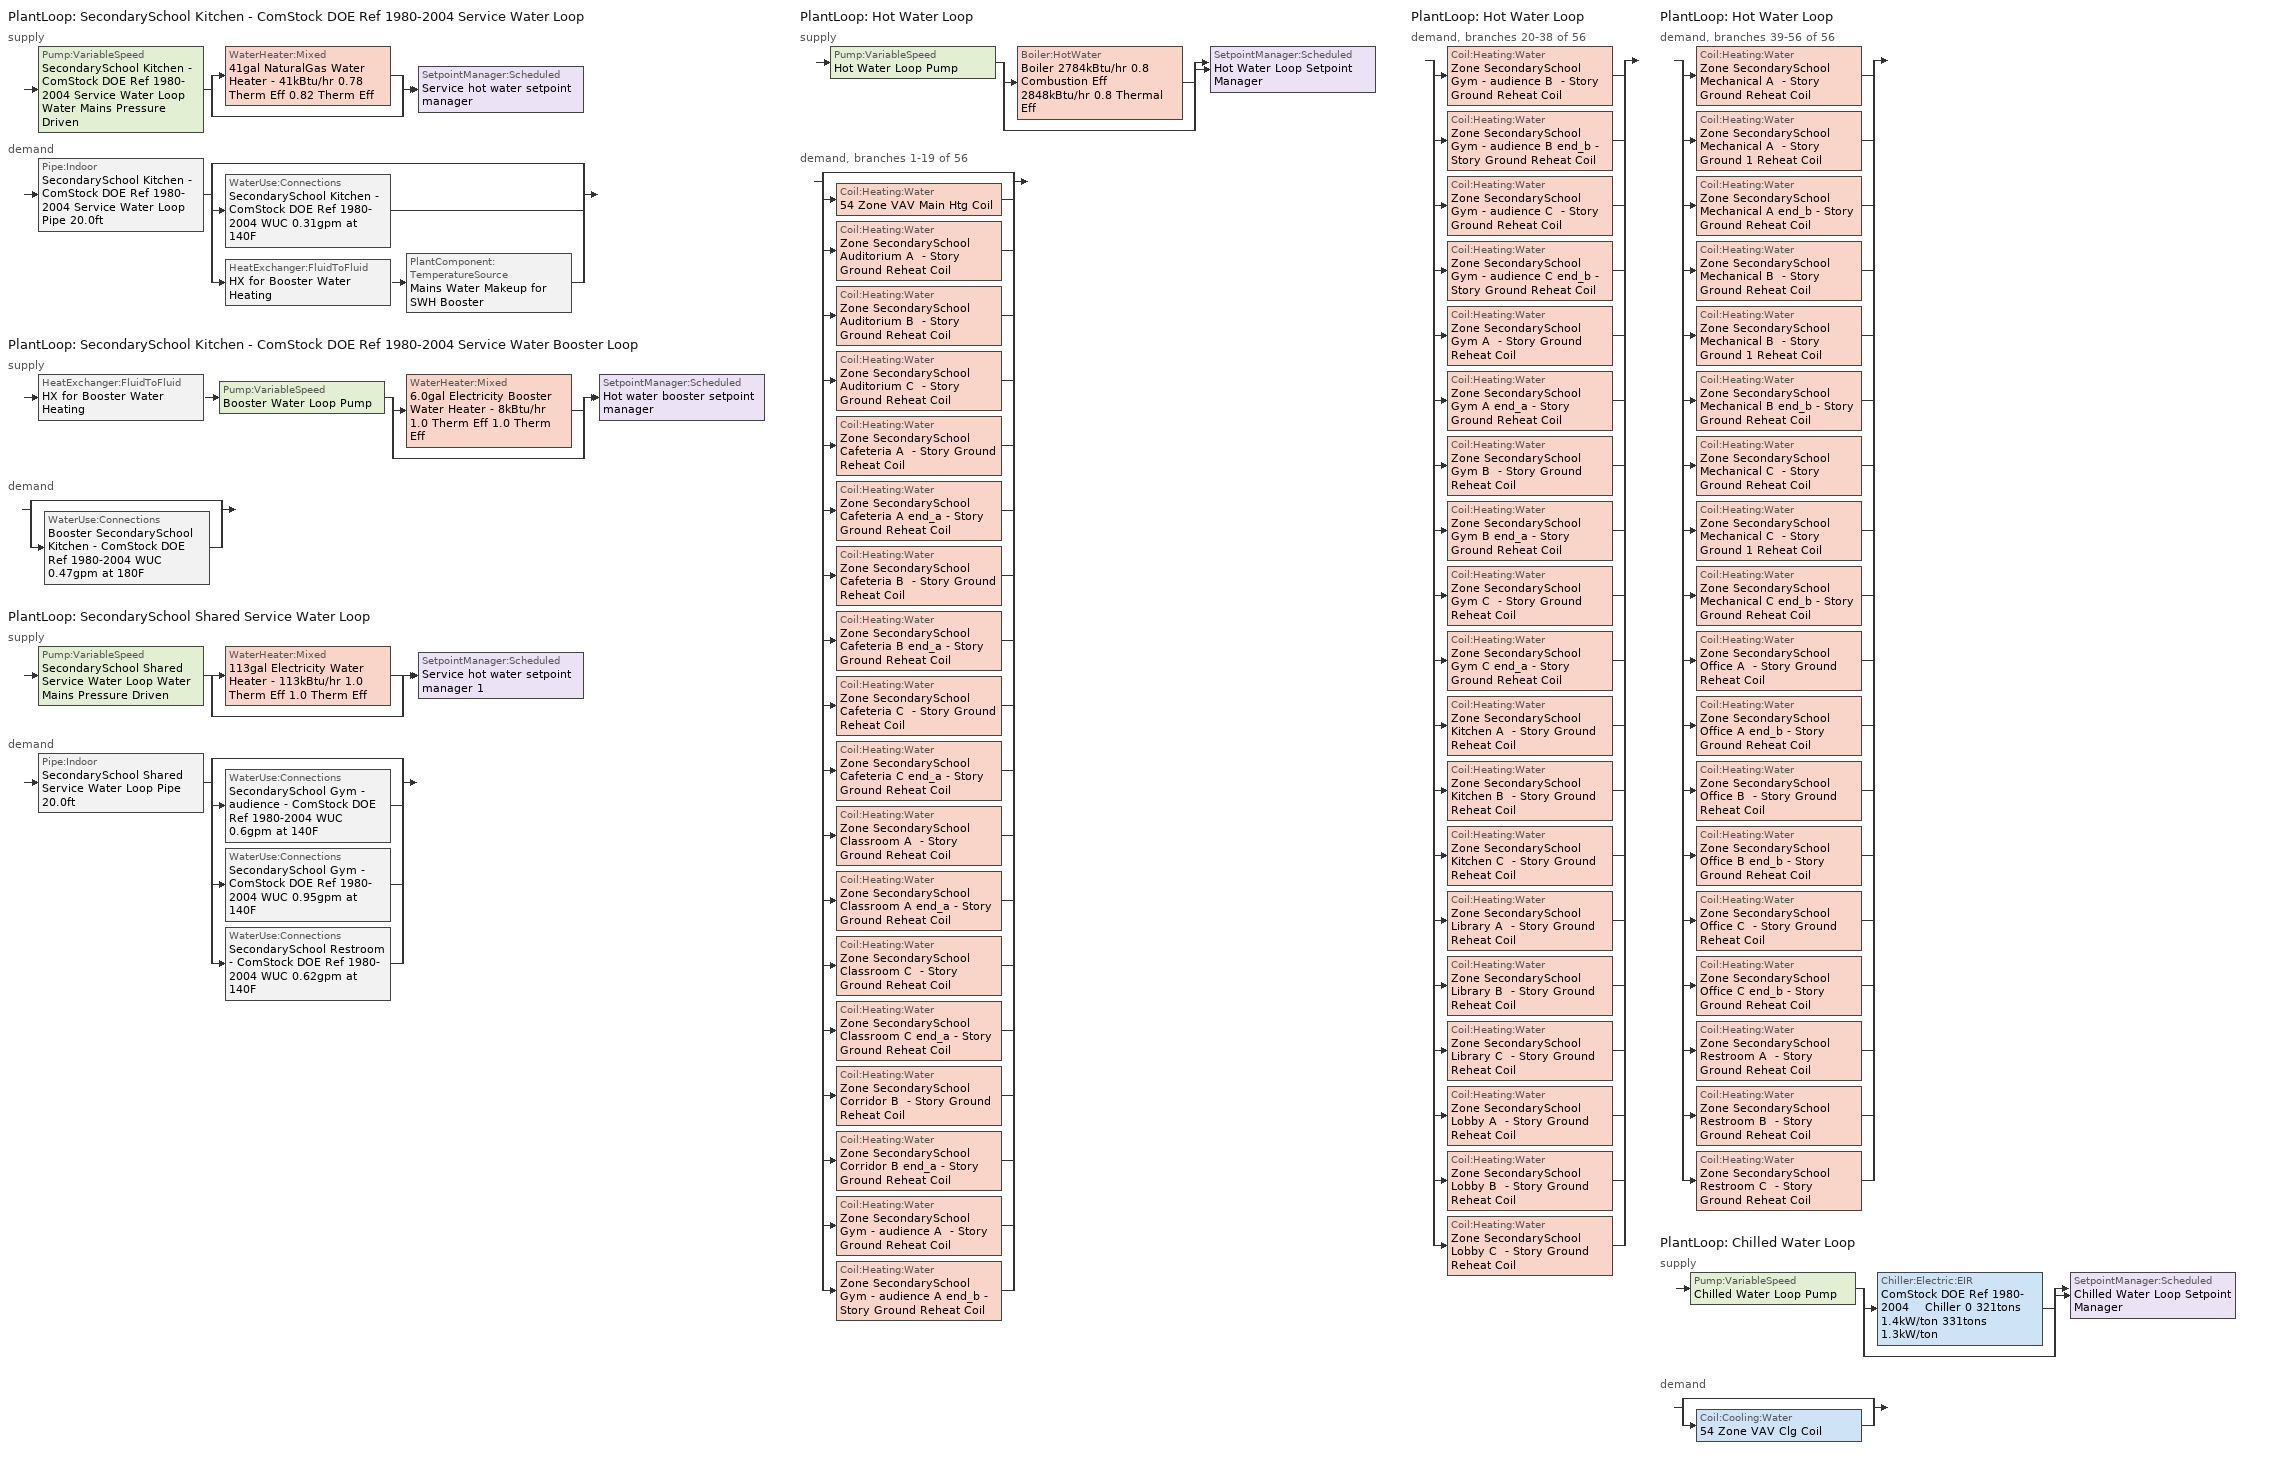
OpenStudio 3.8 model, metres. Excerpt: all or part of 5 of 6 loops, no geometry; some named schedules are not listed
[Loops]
PlantLoop 'SecondarySchool Kitchen - ComStock DOE Ref 1980-2004 Service Water Loop'
 supply: Pump:VariableSpeed 'SecondarySchool Kitchen - ComStock DOE Ref 1980-2004 Service Water Loop Water Mains Pressure Driven' > split
  | WaterHeater:Mixed '41gal NaturalGas Water Heater - 41kBtu/hr 0.78 Therm Eff 0.82 Therm Eff'
  | bypass
  join > SetpointManager:Scheduled 'Service hot water setpoint manager'
 demand: Pipe:Indoor 'SecondarySchool Kitchen - ComStock DOE Ref 1980-2004 Service Water Loop Pipe 20.0ft' > split
  | bypass
  | WaterUse:Connections 'SecondarySchool Kitchen - ComStock DOE Ref 1980-2004 WUC 0.31gpm at 140F'
  | HeatExchanger:FluidToFluid 'HX for Booster Water Heating' > PlantComponent:TemperatureSource 'Mains Water Makeup for SWH Booster'
PlantLoop 'SecondarySchool Kitchen - ComStock DOE Ref 1980-2004 Service Water Booster Loop'
 supply: HeatExchanger:FluidToFluid 'HX for Booster Water Heating' > Pump:VariableSpeed 'Booster Water Loop Pump' > split
  | WaterHeater:Mixed '6.0gal Electricity Booster Water Heater - 8kBtu/hr 1.0 Therm Eff 1.0 Therm Eff'
  | bypass
  join > SetpointManager:Scheduled 'Hot water booster setpoint manager'
 demand: split
  | bypass
  | WaterUse:Connections 'Booster SecondarySchool Kitchen - ComStock DOE Ref 1980-2004 WUC 0.47gpm at 180F'
PlantLoop 'SecondarySchool Shared Service Water Loop'
 supply: Pump:VariableSpeed 'SecondarySchool Shared Service Water Loop Water Mains Pressure Driven' > split
  | WaterHeater:Mixed '113gal Electricity Water Heater - 113kBtu/hr 1.0 Therm Eff 1.0 Therm Eff'
  | bypass
  join > SetpointManager:Scheduled 'Service hot water setpoint manager 1'
 demand: Pipe:Indoor 'SecondarySchool Shared Service Water Loop Pipe 20.0ft' > split
  | bypass
  | WaterUse:Connections 'SecondarySchool Gym - audience - ComStock DOE Ref 1980-2004 WUC 0.6gpm at 140F'
  | WaterUse:Connections 'SecondarySchool Gym - ComStock DOE Ref 1980-2004 WUC 0.95gpm at 140F'
  | WaterUse:Connections 'SecondarySchool Restroom - ComStock DOE Ref 1980-2004 WUC 0.62gpm at 140F'
PlantLoop 'Hot Water Loop'
 supply: Pump:VariableSpeed 'Hot Water Loop Pump' > split
  | Boiler:HotWater 'Boiler 2784kBtu/hr 0.8 Combustion Eff 2848kBtu/hr 0.8 Thermal Eff'
  | bypass
  join > SetpointManager:Scheduled 'Hot Water Loop Setpoint Manager'
 demand, branches 1-19 of 56: split
  | bypass
  | Coil:Heating:Water '54 Zone VAV Main Htg Coil'
  | Coil:Heating:Water 'Zone SecondarySchool Auditorium A  - Story Ground Reheat Coil'
  | Coil:Heating:Water 'Zone SecondarySchool Auditorium B  - Story Ground Reheat Coil'
  | Coil:Heating:Water 'Zone SecondarySchool Auditorium C  - Story Ground Reheat Coil'
  | Coil:Heating:Water 'Zone SecondarySchool Cafeteria A  - Story Ground Reheat Coil'
  | Coil:Heating:Water 'Zone SecondarySchool Cafeteria A end_a - Story Ground Reheat Coil'
  | Coil:Heating:Water 'Zone SecondarySchool Cafeteria B  - Story Ground Reheat Coil'
  | Coil:Heating:Water 'Zone SecondarySchool Cafeteria B end_a - Story Ground Reheat Coil'
  | Coil:Heating:Water 'Zone SecondarySchool Cafeteria C  - Story Ground Reheat Coil'
  | Coil:Heating:Water 'Zone SecondarySchool Cafeteria C end_a - Story Ground Reheat Coil'
  | Coil:Heating:Water 'Zone SecondarySchool Classroom A  - Story Ground Reheat Coil'
  | Coil:Heating:Water 'Zone SecondarySchool Classroom A end_a - Story Ground Reheat Coil'
  | Coil:Heating:Water 'Zone SecondarySchool Classroom C  - Story Ground Reheat Coil'
  | Coil:Heating:Water 'Zone SecondarySchool Classroom C end_a - Story Ground Reheat Coil'
  | Coil:Heating:Water 'Zone SecondarySchool Corridor B  - Story Ground Reheat Coil'
  | Coil:Heating:Water 'Zone SecondarySchool Corridor B end_a - Story Ground Reheat Coil'
  | Coil:Heating:Water 'Zone SecondarySchool Gym - audience A  - Story Ground Reheat Coil'
  | Coil:Heating:Water 'Zone SecondarySchool Gym - audience A end_b - Story Ground Reheat Coil'
PlantLoop 'Hot Water Loop'
 demand, branches 20-38 of 56: split
  | Coil:Heating:Water 'Zone SecondarySchool Gym - audience B  - Story Ground Reheat Coil'
  | Coil:Heating:Water 'Zone SecondarySchool Gym - audience B end_b - Story Ground Reheat Coil'
  | Coil:Heating:Water 'Zone SecondarySchool Gym - audience C  - Story Ground Reheat Coil'
  | Coil:Heating:Water 'Zone SecondarySchool Gym - audience C end_b - Story Ground Reheat Coil'
  | Coil:Heating:Water 'Zone SecondarySchool Gym A  - Story Ground Reheat Coil'
  | Coil:Heating:Water 'Zone SecondarySchool Gym A end_a - Story Ground Reheat Coil'
  | Coil:Heating:Water 'Zone SecondarySchool Gym B  - Story Ground Reheat Coil'
  | Coil:Heating:Water 'Zone SecondarySchool Gym B end_a - Story Ground Reheat Coil'
  | Coil:Heating:Water 'Zone SecondarySchool Gym C  - Story Ground Reheat Coil'
  | Coil:Heating:Water 'Zone SecondarySchool Gym C end_a - Story Ground Reheat Coil'
  | Coil:Heating:Water 'Zone SecondarySchool Kitchen A  - Story Ground Reheat Coil'
  | Coil:Heating:Water 'Zone SecondarySchool Kitchen B  - Story Ground Reheat Coil'
  | Coil:Heating:Water 'Zone SecondarySchool Kitchen C  - Story Ground Reheat Coil'
  | Coil:Heating:Water 'Zone SecondarySchool Library A  - Story Ground Reheat Coil'
  | Coil:Heating:Water 'Zone SecondarySchool Library B  - Story Ground Reheat Coil'
  | Coil:Heating:Water 'Zone SecondarySchool Library C  - Story Ground Reheat Coil'
  | Coil:Heating:Water 'Zone SecondarySchool Lobby A  - Story Ground Reheat Coil'
  | Coil:Heating:Water 'Zone SecondarySchool Lobby B  - Story Ground Reheat Coil'
  | Coil:Heating:Water 'Zone SecondarySchool Lobby C  - Story Ground Reheat Coil'
PlantLoop 'Hot Water Loop'
 demand, branches 39-56 of 56: split
  | Coil:Heating:Water 'Zone SecondarySchool Mechanical A  - Story Ground Reheat Coil'
  | Coil:Heating:Water 'Zone SecondarySchool Mechanical A  - Story Ground 1 Reheat Coil'
  | Coil:Heating:Water 'Zone SecondarySchool Mechanical A end_b - Story Ground Reheat Coil'
  | Coil:Heating:Water 'Zone SecondarySchool Mechanical B  - Story Ground Reheat Coil'
  | Coil:Heating:Water 'Zone SecondarySchool Mechanical B  - Story Ground 1 Reheat Coil'
  | Coil:Heating:Water 'Zone SecondarySchool Mechanical B end_b - Story Ground Reheat Coil'
  | Coil:Heating:Water 'Zone SecondarySchool Mechanical C  - Story Ground Reheat Coil'
  | Coil:Heating:Water 'Zone SecondarySchool Mechanical C  - Story Ground 1 Reheat Coil'
  | Coil:Heating:Water 'Zone SecondarySchool Mechanical C end_b - Story Ground Reheat Coil'
  | Coil:Heating:Water 'Zone SecondarySchool Office A  - Story Ground Reheat Coil'
  | Coil:Heating:Water 'Zone SecondarySchool Office A end_b - Story Ground Reheat Coil'
  | Coil:Heating:Water 'Zone SecondarySchool Office B  - Story Ground Reheat Coil'
  | Coil:Heating:Water 'Zone SecondarySchool Office B end_b - Story Ground Reheat Coil'
  | Coil:Heating:Water 'Zone SecondarySchool Office C  - Story Ground Reheat Coil'
  | Coil:Heating:Water 'Zone SecondarySchool Office C end_b - Story Ground Reheat Coil'
  | Coil:Heating:Water 'Zone SecondarySchool Restroom A  - Story Ground Reheat Coil'
  | Coil:Heating:Water 'Zone SecondarySchool Restroom B  - Story Ground Reheat Coil'
  | Coil:Heating:Water 'Zone SecondarySchool Restroom C  - Story Ground Reheat Coil'
PlantLoop 'Chilled Water Loop'
 supply: Pump:VariableSpeed 'Chilled Water Loop Pump' > split
  | Chiller:Electric:EIR 'ComStock DOE Ref 1980-2004    Chiller 0 321tons 1.4kW/ton 331tons 1.3kW/ton'
  | bypass
  join > SetpointManager:Scheduled 'Chilled Water Loop Setpoint Manager'
 demand: split
  | bypass
  | Coil:Cooling:Water '54 Zone VAV Clg Coil'
[Construction]
Uninsulated copper pipe 0.75in type L: Copper pipe 0.75in type L
Uninsulated copper pipe 0.75in type L 1: Copper pipe 0.75in type L 1
[Material] Roughness=Smooth; Thickness {m}=0.001143; Conductivity {W/m-K}=386; Density {kg/m3}=8906.27; Specific Heat {J/kg-K}=385.1856; Thermal Absorptance=0.9; Solar Absorptance=0.7; Visible Absorptance=0.7
Copper pipe 0.75in type L; Copper pipe 0.75in type L 1
[WaterUse:Connections] Drain Water Heat Exchanger Type=None; Drain Water Heat Exchanger Destination=Plant
Name | Water Use Equipment Name 1
SecondarySchool Gym - audience - ComStock DOE Ref 1980-2004 WUC 0.6gpm at 140F | SecondarySchool Gym - audience - ComStock DOE Ref 1980-2004 Service Water Use 0.6gpm at 140F
SecondarySchool Gym - ComStock DOE Ref 1980-2004 WUC 0.95gpm at 140F | SecondarySchool Gym - ComStock DOE Ref 1980-2004 Service Water Use 0.95gpm at 140F
Booster SecondarySchool Kitchen - ComStock DOE Ref 1980-2004 WUC 0.47gpm at 180F | Booster SecondarySchool Kitchen - ComStock DOE Ref 1980-2004 Service Water Use 0.47gpm at 180F
SecondarySchool Kitchen - ComStock DOE Ref 1980-2004 WUC 0.31gpm at 140F | SecondarySchool Kitchen - ComStock DOE Ref 1980-2004 Service Water Use 0.31gpm at 140F
SecondarySchool Restroom - ComStock DOE Ref 1980-2004 WUC 0.62gpm at 140F | SecondarySchool Restroom - ComStock DOE Ref 1980-2004 Service Water Use 0.62gpm at 140F
[WaterUse:Equipment:Definition] Sensible Fraction Schedule=Fraction Sensible - 0.2; Latent Fraction Schedule=Fraction Latent - 0.05
Name | Peak Flow Rate {m3/s} | Target Temperature Schedule
SecondarySchool Gym - audience - ComStock DOE Ref 1980-2004 Service Water Use Def 0.6gpm | 3.76725e-05 | Mixed Water At Faucet Temp - 140F
SecondarySchool Gym - ComStock DOE Ref 1980-2004 Service Water Use Def 0.95gpm | 5.96728e-05 | Mixed Water At Faucet Temp - 140F
Booster SecondarySchool Kitchen - ComStock DOE Ref 1980-2004 Service Water Use Def 0.47gpm | 2.97745e-05 | Mixed Water At Faucet Temp - 180F
SecondarySchool Kitchen - ComStock DOE Ref 1980-2004 Service Water Use Def 0.31gpm | 1.98497e-05 | Mixed Water At Faucet Temp - 140F
SecondarySchool Restroom - ComStock DOE Ref 1980-2004 Service Water Use Def 0.62gpm | 3.89805e-05 | Mixed Water At Faucet Temp - 140F
[WaterUse:Equipment] Flow Rate Fraction Schedule=SchoolSecondary BLDG_SWH_SCH
Name | Water Use Equipment Definition
SecondarySchool Gym - audience - ComStock DOE Ref 1980-2004 Service Water Use 0.6gpm at 140F | SecondarySchool Gym - audience - ComStock DOE Ref 1980-2004 Service Water Use Def 0.6gpm
SecondarySchool Gym - ComStock DOE Ref 1980-2004 Service Water Use 0.95gpm at 140F | SecondarySchool Gym - ComStock DOE Ref 1980-2004 Service Water Use Def 0.95gpm
Booster SecondarySchool Kitchen - ComStock DOE Ref 1980-2004 Service Water Use 0.47gpm at 180F | Booster SecondarySchool Kitchen - ComStock DOE Ref 1980-2004 Service Water Use Def 0.47gpm
SecondarySchool Kitchen - ComStock DOE Ref 1980-2004 Service Water Use 0.31gpm at 140F | SecondarySchool Kitchen - ComStock DOE Ref 1980-2004 Service Water Use Def 0.31gpm
SecondarySchool Restroom - ComStock DOE Ref 1980-2004 Service Water Use 0.62gpm at 140F | SecondarySchool Restroom - ComStock DOE Ref 1980-2004 Service Water Use Def 0.62gpm
[PlantLoop] Glycol Concentration=0; Load Distribution Scheme=Optimal
Name | Maximum Loop Temperature {C} | Minimum Loop Temperature {C} | Maximum Loop Flow Rate {m3/s} | Plant Loop Volume {m3} | Fluid Type
SecondarySchool Kitchen - ComStock DOE Ref 1980-2004 Service Water Loop | 60 | 10 | 0.000267971 | 0.0321565
SecondarySchool Kitchen - ComStock DOE Ref 1980-2004 Service Water Booster Loop |  |  | 2.97745e-05 | 0.00357294
SecondarySchool Shared Service Water Loop | 60 | 10 | 0.000136326 | 0.0163591
Hot Water Loop |  | 10 | 0.0220846 | 2.65015 | Water
Chilled Water Loop | 40 | 1 | 0.0505751 | 6.06901
[Sizing:Plant] Sizing Option=NonCoincident; Zone Timesteps in Averaging Window=1; Coincident Sizing Factor Mode=None
Name | Loop Type | Design Loop Exit Temperature {C} | Loop Design Temperature Difference {deltaC}
SecondarySchool Kitchen - ComStock DOE Ref 1980-2004 Service Water Loop; SecondarySchool Shared Service Water Loop | Heating | 60 | 5
SecondarySchool Kitchen - ComStock DOE Ref 1980-2004 Service Water Booster Loop | Heating | 82.2222 | 5
Hot Water Loop | Heating | 82.2222 | 11.1111
Chilled Water Loop | Cooling | 6.66667 | 5.61111
[SetpointManager:Scheduled] Control Variable=Temperature
Name | Schedule | Setpoint Node or NodeList
Service hot water setpoint manager | Service Water Loop Temp - 140F | SecondarySchool Kitchen - ComStock DOE Ref 1980-2004 Service Water Loop Supply Outlet Node
Hot water booster setpoint manager | Service Water Booster Temp - 180.00000000000006F | SecondarySchool Kitchen - ComStock DOE Ref 1980-2004 Service Water Booster Loop Supply Outlet Node
Service hot water setpoint manager 1 | Service Water Loop Temp - 140F | SecondarySchool Shared Service Water Loop Supply Outlet Node
Hot Water Loop Setpoint Manager | Hot Water Loop Temp - 180F | Hot Water Loop Supply Outlet Node
Chilled Water Loop Setpoint Manager | Chilled Water Loop Temp - 44F | Chilled Water Loop Supply Outlet Node
[Pump:VariableSpeed] Coefficient 1 of the Part Load Performance Curve=0; Pump Control Type=Intermittent; Skin Loss Radiative Fraction=0.5; Design Power Sizing Method=PowerPerFlowPerPressure; Design Electric Power per Unit Flow Rate {W/(m3/s)}=348701.1; Design Shaft Power per Unit Flow Rate per Unit Head {W-s/m3-Pa}=1.28205; Design Minimum Flow Rate Fraction=0
Name | Rated Flow Rate {m3/s} | Rated Pump Head {Pa} | Rated Power Consumption {W} | Motor Efficiency | Coefficient 2 of the Part Load Performance Curve | Coefficient 3 of the Part Load Performance Curve | Coefficient 4 of the Part Load Performance Curve | Minimum Flow Rate {m3/s} | Fraction of Motor Inefficiencies to Fluid Stream
SecondarySchool Kitchen - ComStock DOE Ref 1980-2004 Service Water Loop Water Mains Pressure Driven | 0.000267971 | 0.001 | 4.16427e-07 | 0.825 | 3.2485 | -4.7443 | 2.5294
Booster Water Loop Pump | 2.97745e-05 | 0 | 0 | 1 | 3.2485 | -4.7443 | 2.5294 | 0
SecondarySchool Shared Service Water Loop Water Mains Pressure Driven | 0.000136326 | 0.001 | 2.11851e-07 | 0.825 | 3.2485 | -4.7443 | 2.5294
Hot Water Loop Pump | 0.0220846 | 179344 | 5673.6 | 0.895 | 3.2485 | -4.7443 | 2.5294
Chilled Water Loop Pump | 0.0505751 | 179344 | 12778.7 | 0.91 | 0.5726 | -0.301 | 0.7347 |  | 0
[WaterHeater:Mixed] Deadband Temperature Difference {deltaC}=2; Heater Control Type=Cycle; Off Cycle Parasitic Fuel Consumption Rate {W}=0; Off Cycle Parasitic Heat Fraction to Tank=0; On Cycle Parasitic Fuel Consumption Rate {W}=0; On Cycle Parasitic Heat Fraction to Tank=0; Ambient Temperature Indicator=Schedule; Use Side Effectiveness=1; Source Side Effectiveness=1; Use Side Design Flow Rate {m3/s}=autosize; Source Side Design Flow Rate {m3/s}=autosize; Indirect Water Heating Recovery Time {hr}=1.5; Source Side Flow Control Mode=IndirectHeatPrimarySetpoint
Name | Tank Volume {m3} | Setpoint Temperature Schedule | Maximum Temperature Limit {C} | Heater Maximum Capacity {W} | Heater Fuel Type | Heater Thermal Efficiency | Off Cycle Parasitic Fuel Type | On Cycle Parasitic Fuel Type | Ambient Temperature Schedule | Off Cycle Loss Coefficient to Ambient Temperature {W/K} | On Cycle Loss Coefficient to Ambient Temperature {W/K}
41gal NaturalGas Water Heater - 41kBtu/hr 0.78 Therm Eff 0.82 Therm Eff | 0.155691 | Service Water Loop Temp - 140F | 60 | 12053.8 | NaturalGas | 0.82 | NaturalGas | NaturalGas | Water Heater Ambient Temp Schedule - 70.0f | 5.69528 | 5.69528
6.0gal Electricity Booster Water Heater - 8kBtu/hr 1.0 Therm Eff 1.0 Therm Eff | 0.0227125 | Service Water Booster Temp - 180.00000000000006F | 82.2222 | 2314.32 | Electricity | 1 | Electricity | Electricity | Water Heater Ambient Temp Schedule - 70.0 | 2.26162 | 2.26162
113gal Electricity Water Heater - 113kBtu/hr 1.0 Therm Eff 1.0 Therm Eff | 0.427709 | Service Water Loop Temp - 140F | 60 | 33113.7 | Electricity | 1 | Electricity | Electricity | Water Heater Ambient Temp Schedule - 70.0f | 2.95443 | 2.95443
[WaterHeater:Sizing] Design Mode=PeakDraw; Time Storage Can Meet Peak Draw {hr}=0.538503; Time for Tank Recovery {hr}=0; Nominal Tank Volume for Autosizing Plant Connections {m3}=1
41gal NaturalGas Water Heater - 41kBtu/hr 0.78 Therm Eff 0.82 Therm Eff; 6.0gal Electricity Booster Water Heater - 8kBtu/hr 1.0 Therm Eff 1.0 Therm Eff; 113gal Electricity Water Heater - 113kBtu/hr 1.0 Therm Eff 1.0 Therm Eff
[Pipe:Indoor] Environment Type=Schedule; Pipe Inside Diameter {m}=0.019939; Pipe Length {m}=6.096
Name | Construction | Ambient Temperature Schedule | Ambient Air Velocity Schedule
SecondarySchool Kitchen - ComStock DOE Ref 1980-2004 Service Water Loop Pipe 20.0ft | Uninsulated copper pipe 0.75in type L | SecondarySchool Kitchen - ComStock DOE Ref 1980-2004 Service Water Loop Piping Air Temp - 70F | SecondarySchool Kitchen - ComStock DOE Ref 1980-2004 Service Water Loop Piping Air Velocity - 0.67mph
SecondarySchool Shared Service Water Loop Pipe 20.0ft | Uninsulated copper pipe 0.75in type L 1 | SecondarySchool Shared Service Water Loop Piping Air Temp - 70F | SecondarySchool Shared Service Water Loop Piping Air Velocity - 0.67mph
[HeatExchanger:FluidToFluid]
HX for Booster Water Heating: Loop Demand Side Design Flow Rate {m3/s}=2.97745e-05; Loop Supply Side Design Flow Rate {m3/s}=2.97745e-05; Heat Exchange Model Type=Ideal; Heat Exchanger U-Factor Times Area Value {W/K}=36.2841; Control Type=UncontrolledOn; Minimum Temperature Difference to Activate Heat Exchanger {deltaC}=0.01; Heat Transfer Metering End Use Type=LoopToLoop; Component Override Cooling Control Temperature Mode=Loop; Sizing Factor=1; Operation Minimum Temperature Limit {C}=0; Operation Maximum Temperature Limit {C}=100
[PlantComponent:TemperatureSource]
Mains Water Makeup for SWH Booster: Design Volume Flow Rate {m3/s}=0.000267971; Temperature Specification Type=Scheduled; Source Temperature {C}=8; Source Temperature Schedule=Mains Water Temperature
[EnergyManagementSystem:Sensor] Output Variable or Output Meter Index Key=Environment
Name | Output Variable or Output Meter
Mains_Water_Temp_Sen | Site Mains Water Temperature
OAT | Site Outdoor Air Drybulb Temperature
[EnergyManagementSystem:Actuator] Actuated Component Control Type=Schedule Value
Name | Actuated Component | Actuated Component Type
Mains_Water_Temp_Act | Mains Water Temperature | Schedule:Constant
SYS54ZoneVAVHtgSch0 | SecondarySchool HtgSetp | Schedule:Year
SYS54ZoneVAVClgSch0 | SecondarySchool ClgSetp | Schedule:Year
[EnergyManagementSystem:Program]
Mains_Water_Prg: SET Mains_Water_Temp_Act = Mains_Water_Temp_Sen
SYS54ZoneVAVOptimumStartProg0: IF DaylightSavings==0 && DayOfWeek>1 && Hour==5 && OAT<23.9 && OAT>1.7; SET SYS54ZoneVAVClgSch0 = 29.4; SET SYS54ZoneVAVHtgSch0 = 15.6; ELSEIF DaylightSavings==0 && DayOfWeek==1 && Hour==7 && OAT<23.9 && OAT>1.7; SET SYS54ZoneVAVClgSch0 = 29.4; SET SYS54ZoneVAVHtgSch0 = 15.6; ELSEIF DaylightSavings==1 && DayOfWeek>1 && Hour==4 && OAT<23.9 && OAT>1.7; SET SYS54ZoneVAVClgSch0 = 29.4; SET SYS54ZoneVAVHtgSch0 = 15.6; ELSEIF DaylightSavings==1 && DayOfWeek==1 && Hour==6 && OAT<23.9 && OAT>1.7; SET SYS54ZoneVAVClgSch0 = 29.4; SET SYS54ZoneVAVHtgSch0 = 15.6; ELSE; SET SYS54ZoneVAVClgSch0 = NULL; SET SYS54ZoneVAVHtgSch0 = NULL; ENDIF
[EnergyManagementSystem:ProgramCallingManager]
Mains_Water_Prg_Mgr: BeginTimestepBeforePredictor; Mains_Water_Prg
SYS54ZoneVAVOptimumStartCallingManager0: BeginTimestepBeforePredictor; SYS54ZoneVAVOptimumStartProg0
[Refrigeration:System] Minimum Condensing Temperature {C}=21; Refrigeration System Working Fluid Type=R404a; Suction Temperature Control Type=ConstantSuctionTemperature
Name | Refrigeration Condenser
Medium Temperature | Refrigeration Condenser Air Cooled 1
Low Temperature | Refrigeration Condenser Air Cooled 2
[Refrigeration:Compressor] Rated Return Gas Temperature {C}=18.3; Rated Subcooling {deltaC}=0
Name | Refrigeration Compressor Power Curve | Refrigeration Compressor Capacity Curve
Refrigeration Compressor 1; Refrigeration Compressor 2 | MT_compressor_power_smallandold | MT_compressor_capacity_smallandold
Refrigeration Compressor 3 | LT_compressor_power_smallandold | LT_compressor_capacity_smallandold
[Refrigeration:Condenser:AirCooled] Rated Subcooling Temperature Difference {deltaC}=0; Condenser Fan Speed Control Type=VariableSpeed; Minimum Fan Air Flow Ratio=0
Name | Rated Effective Total Heat Rejection Rate Curve | Rated Fan Power {W}
Refrigeration Condenser Air Cooled 1 | Condenser Heat Rejection Function of Temperature | 219.803
Refrigeration Condenser Air Cooled 2 | Condenser Heat Rejection Function of Temperature 1 | 210.597
[Boiler:HotWater]
Boiler 2784kBtu/hr 0.8 Combustion Eff 2848kBtu/hr 0.8 Thermal Eff: Fuel Type=NaturalGas; Nominal Capacity {W}=1.00968e+06; Nominal Thermal Efficiency=0.8; Efficiency Curve Temperature Evaluation Variable=LeavingBoiler; Normalized Boiler Efficiency Curve=Boiler with No Minimum Turndown; Design Water Flow Rate {m3/s}=0.0220846; Minimum Part Load Ratio=0; Maximum Part Load Ratio=1.2; Optimum Part Load Ratio=1; Water Outlet Upper Temperature Limit {C}=95; Boiler Flow Mode=LeavingSetpointModulated; On Cycle Parasitic Electric Load {W}=0; Off Cycle Parasitic Fuel Load {W}=0; Sizing Factor=1
[Chiller:Electric:EIR]
ComStock DOE Ref 1980-2004    Chiller 0 321tons 1.4kW/ton 331tons 1.3kW/ton: Reference Capacity {W}=1.19118e+06; Reference COP {W/W}=2.72636; Reference Leaving Chilled Water Temperature {C}=6.66667; Reference Entering Condenser Fluid Temperature {C}=35; Reference Chilled Water Flow Rate {m3/s}=0.0505751; Cooling Capacity Function of Temperature Curve=AirCooled_Chiller_2010_PathA_CAPFT; Electric Input to Cooling Output Ratio Function of Temperature Curve=AirCooled_Chiller_2010_PathA_EIRFT; Electric Input to Cooling Output Ratio Function of Part Load Ratio Curve=AirCooled_Chiller_AllCapacities_2004_2010_EIRFPLR; Minimum Part Load Ratio=0.15; Maximum Part Load Ratio=1; Optimum Part Load Ratio=1; Minimum Unloading Ratio=0.25; Condenser Type=AirCooled; Leaving Chilled Water Lower Temperature Limit {C}=2.22222; Chiller Flow Mode=ConstantFlow; Design Heat Recovery Water Flow Rate {m3/s}=Autosize; Sizing Factor=1; Basin Heater Capacity {W/K}=0; Basin Heater Setpoint Temperature {C}=10; Condenser Heat Recovery Relative Capacity Fraction=1
[Coil:Heating:Water] Availability Schedule=Always On Discrete; Rated Inlet Water Temperature {C}=82.2222; Rated Outlet Water Temperature {C}=71.1111
Name | U-Factor Times Area Value {W/K} | Maximum Water Flow Rate {m3/s} | Rated Capacity {W} | Rated Inlet Air Temperature {C} | Rated Outlet Air Temperature {C}
54 Zone VAV Main Htg Coil | 4497.91 | 0.00736645 | 336785 | 7.22222 | 12.7778
Zone SecondarySchool Auditorium A  - Story Ground Reheat Coil | 342.667 | 0.000361003 | 16504.6 | 12.7778 | 40
Zone SecondarySchool Auditorium B  - Story Ground Reheat Coil | 214.713 | 0.000236442 | 10809.8 | 12.7778 | 40
Zone SecondarySchool Auditorium C  - Story Ground Reheat Coil | 344.337 | 0.000362762 | 16585.1 | 12.7778 | 40
Zone SecondarySchool Cafeteria A  - Story Ground Reheat Coil | 64.2939 | 6.77342e-05 | 3096.73 | 12.7778 | 40
Zone SecondarySchool Cafeteria A end_a - Story Ground Reheat Coil | 89.0385 | 9.38017e-05 | 4288.5 | 12.7778 | 40
Zone SecondarySchool Cafeteria B  - Story Ground Reheat Coil | 71.1103 | 7.97326e-05 | 3645.28 | 12.7778 | 40
Zone SecondarySchool Cafeteria B end_a - Story Ground Reheat Coil | 155.939 | 0.000164283 | 7510.82 | 12.7778 | 40
Zone SecondarySchool Cafeteria C  - Story Ground Reheat Coil | 64.6057 | 6.80627e-05 | 3111.75 | 12.7778 | 40
Zone SecondarySchool Cafeteria C end_a - Story Ground Reheat Coil | 89.2929 | 9.40697e-05 | 4300.75 | 12.7778 | 40
Zone SecondarySchool Classroom A  - Story Ground Reheat Coil | 2367.67 | 0.0024944 | 114041 | 12.7778 | 40
Zone SecondarySchool Classroom A end_a - Story Ground Reheat Coil | 117.625 | 0.000123918 | 5665.38 | 12.7778 | 40
Zone SecondarySchool Classroom C  - Story Ground Reheat Coil | 2377.79 | 0.00250506 | 114528 | 12.7778 | 40
Zone SecondarySchool Classroom C end_a - Story Ground Reheat Coil | 117.888 | 0.000124195 | 5678.04 | 12.7778 | 40
Zone SecondarySchool Corridor B  - Story Ground Reheat Coil | 1321.64 | 0.00139245 | 63661.3 | 12.7778 | 40
Zone SecondarySchool Corridor B end_a - Story Ground Reheat Coil | 101.438 | 0.000106865 | 4885.76 | 12.7778 | 40
Zone SecondarySchool Gym - audience A  - Story Ground Reheat Coil | 350.026 | 0.000368755 | 16859 | 12.7778 | 40
Zone SecondarySchool Gym - audience A end_b - Story Ground Reheat Coil | 156.09 | 0.00016444 | 7518.01 | 12.7778 | 40
Zone SecondarySchool Gym - audience B  - Story Ground Reheat Coil | 222.481 | 0.000234394 | 10716.2 | 12.7778 | 40
Zone SecondarySchool Gym - audience B end_b - Story Ground Reheat Coil | 201.319 | 0.00021209 | 9696.5 | 12.7778 | 40
Zone SecondarySchool Gym - audience C  - Story Ground Reheat Coil | 351.704 | 0.000370523 | 16939.9 | 12.7778 | 40
Zone SecondarySchool Gym - audience C end_b - Story Ground Reheat Coil | 156.506 | 0.000164878 | 7538.02 | 12.7778 | 40
Zone SecondarySchool Gym A  - Story Ground Reheat Coil | 599.828 | 0.000631924 | 28890.8 | 12.7778 | 40
Zone SecondarySchool Gym A end_a - Story Ground Reheat Coil | 156.676 | 0.000165057 | 7546.22 | 12.7778 | 40
Zone SecondarySchool Gym B  - Story Ground Reheat Coil | 409.395 | 0.000466053 | 21307.4 | 12.7778 | 40
Zone SecondarySchool Gym B end_a - Story Ground Reheat Coil | 202.434 | 0.000213264 | 9750.19 | 12.7778 | 40
Zone SecondarySchool Gym C  - Story Ground Reheat Coil | 602.713 | 0.000634963 | 29029.7 | 12.7778 | 40
Zone SecondarySchool Gym C end_a - Story Ground Reheat Coil | 157.092 | 0.000165496 | 7566.27 | 12.7778 | 40
Zone SecondarySchool Kitchen A  - Story Ground Reheat Coil | 35.8457 | 4.14717e-05 | 1896.04 | 12.7778 | 40
Zone SecondarySchool Kitchen B  - Story Ground Reheat Coil | 147.771 | 0.0001557 | 7118.4 | 12.7778 | 40
Zone SecondarySchool Kitchen C  - Story Ground Reheat Coil | 33.8755 | 3.83293e-05 | 1752.37 | 12.7778 | 40
Zone SecondarySchool Library A  - Story Ground Reheat Coil | 155.764 | 0.0001641 | 7502.44 | 12.7778 | 40
Zone SecondarySchool Library B  - Story Ground Reheat Coil | 156.423 | 0.000164804 | 7534.65 | 12.7778 | 40
Zone SecondarySchool Library C  - Story Ground Reheat Coil | 156.53 | 0.000164907 | 7539.34 | 12.7778 | 40
Zone SecondarySchool Lobby A  - Story Ground Reheat Coil | 77.5538 | 8.1704e-05 | 3735.41 | 12.7778 | 40
Zone SecondarySchool Lobby B  - Story Ground Reheat Coil | 76.7426 | 8.08546e-05 | 3696.58 | 12.7778 | 40
Zone SecondarySchool Lobby C  - Story Ground Reheat Coil | 77.9412 | 8.2112e-05 | 3754.06 | 12.7778 | 40
Zone SecondarySchool Mechanical A  - Story Ground Reheat Coil | 25.0549 | 2.63955e-05 | 1206.77 | 12.7778 | 40
Zone SecondarySchool Mechanical A  - Story Ground 1 Reheat Coil | 52.9529 | 5.57862e-05 | 2550.48 | 12.7778 | 40
Zone SecondarySchool Mechanical A end_b - Story Ground Reheat Coil | 89.2805 | 9.40566e-05 | 4300.16 | 12.7778 | 40
Zone SecondarySchool Mechanical B  - Story Ground Reheat Coil | 26.5672 | 2.79901e-05 | 1279.67 | 12.7778 | 40
Zone SecondarySchool Mechanical B  - Story Ground 1 Reheat Coil | 56.7194 | 5.97573e-05 | 2732.03 | 12.7778 | 40
Zone SecondarySchool Mechanical B end_b - Story Ground Reheat Coil | 156.744 | 0.000165132 | 7549.62 | 12.7778 | 40
Zone SecondarySchool Mechanical C  - Story Ground Reheat Coil | 25.1782 | 2.65253e-05 | 1212.7 | 12.7778 | 40
Zone SecondarySchool Mechanical C  - Story Ground 1 Reheat Coil | 53.2052 | 5.6052e-05 | 2562.63 | 12.7778 | 40
Zone SecondarySchool Mechanical C end_b - Story Ground Reheat Coil | 89.5344 | 9.4324e-05 | 4312.38 | 12.7778 | 40
Zone SecondarySchool Office A  - Story Ground Reheat Coil | 146.207 | 0.00015403 | 7042.09 | 12.7778 | 40
Zone SecondarySchool Office A end_b - Story Ground Reheat Coil | 89.2682 | 9.40437e-05 | 4299.56 | 12.7778 | 40
Zone SecondarySchool Office B  - Story Ground Reheat Coil | 151.135 | 0.000159232 | 7279.89 | 12.7778 | 40
Zone SecondarySchool Office B end_b - Story Ground Reheat Coil | 156.245 | 0.000164605 | 7525.56 | 12.7778 | 40
Zone SecondarySchool Office C  - Story Ground Reheat Coil | 146.916 | 0.000154777 | 7076.22 | 12.7778 | 40
Zone SecondarySchool Office C end_b - Story Ground Reheat Coil | 89.5235 | 9.43126e-05 | 4311.86 | 12.7778 | 40
Zone SecondarySchool Restroom A  - Story Ground Reheat Coil | 78.3894 | 8.25841e-05 | 3775.65 | 12.7778 | 40
Zone SecondarySchool Restroom B  - Story Ground Reheat Coil | 78.9263 | 8.49526e-05 | 3883.93 | 12.7778 | 40
Zone SecondarySchool Restroom C  - Story Ground Reheat Coil | 78.7762 | 8.29917e-05 | 3794.28 | 12.7778 | 40
[Controller:WaterCoil] Minimum Actuated Flow {m3/s}=0
Name | Water Coil | Action | Controller Convergence Tolerance {deltaC} | Maximum Actuated Flow {m3/s}
54 Zone VAV Main Htg Coil Controller | 54 Zone VAV Main Htg Coil | Normal | 0.0001 | 0.00736645
54 Zone VAV Clg Coil Controller | 54 Zone VAV Clg Coil | Reverse | 9.41551e-06 | 0.0505751
Zone SecondarySchool Auditorium A  - Story Ground Reheat Coil Controller | Zone SecondarySchool Auditorium A  - Story Ground Reheat Coil | Normal | 0.0001
Zone SecondarySchool Auditorium B  - Story Ground Reheat Coil Controller | Zone SecondarySchool Auditorium B  - Story Ground Reheat Coil | Normal | 0.0001
Zone SecondarySchool Auditorium C  - Story Ground Reheat Coil Controller | Zone SecondarySchool Auditorium C  - Story Ground Reheat Coil | Normal | 0.0001
Zone SecondarySchool Cafeteria A  - Story Ground Reheat Coil Controller | Zone SecondarySchool Cafeteria A  - Story Ground Reheat Coil | Normal | 0.0001
Zone SecondarySchool Cafeteria A end_a - Story Ground Reheat Coil Controller | Zone SecondarySchool Cafeteria A end_a - Story Ground Reheat Coil | Normal | 0.0001
Zone SecondarySchool Cafeteria B  - Story Ground Reheat Coil Controller | Zone SecondarySchool Cafeteria B  - Story Ground Reheat Coil | Normal | 0.0001
Zone SecondarySchool Cafeteria B end_a - Story Ground Reheat Coil Controller | Zone SecondarySchool Cafeteria B end_a - Story Ground Reheat Coil | Normal | 0.0001
Zone SecondarySchool Cafeteria C  - Story Ground Reheat Coil Controller | Zone SecondarySchool Cafeteria C  - Story Ground Reheat Coil | Normal | 0.0001
Zone SecondarySchool Cafeteria C end_a - Story Ground Reheat Coil Controller | Zone SecondarySchool Cafeteria C end_a - Story Ground Reheat Coil | Normal | 0.0001
Zone SecondarySchool Classroom A  - Story Ground Reheat Coil Controller | Zone SecondarySchool Classroom A  - Story Ground Reheat Coil | Normal | 0.0001
Zone SecondarySchool Classroom A end_a - Story Ground Reheat Coil Controller | Zone SecondarySchool Classroom A end_a - Story Ground Reheat Coil | Normal | 0.0001
Zone SecondarySchool Classroom C  - Story Ground Reheat Coil Controller | Zone SecondarySchool Classroom C  - Story Ground Reheat Coil | Normal | 0.0001
Zone SecondarySchool Classroom C end_a - Story Ground Reheat Coil Controller | Zone SecondarySchool Classroom C end_a - Story Ground Reheat Coil | Normal | 0.0001
Zone SecondarySchool Corridor B  - Story Ground Reheat Coil Controller | Zone SecondarySchool Corridor B  - Story Ground Reheat Coil | Normal | 0.0001
Zone SecondarySchool Corridor B end_a - Story Ground Reheat Coil Controller | Zone SecondarySchool Corridor B end_a - Story Ground Reheat Coil | Normal | 0.0001
Zone SecondarySchool Gym - audience A  - Story Ground Reheat Coil Controller | Zone SecondarySchool Gym - audience A  - Story Ground Reheat Coil | Normal | 0.0001
Zone SecondarySchool Gym - audience A end_b - Story Ground Reheat Coil Controller | Zone SecondarySchool Gym - audience A end_b - Story Ground Reheat Coil | Normal | 0.0001
Zone SecondarySchool Gym - audience B  - Story Ground Reheat Coil Controller | Zone SecondarySchool Gym - audience B  - Story Ground Reheat Coil | Normal | 0.0001
Zone SecondarySchool Gym - audience B end_b - Story Ground Reheat Coil Controller | Zone SecondarySchool Gym - audience B end_b - Story Ground Reheat Coil | Normal | 0.0001
Zone SecondarySchool Gym - audience C  - Story Ground Reheat Coil Controller | Zone SecondarySchool Gym - audience C  - Story Ground Reheat Coil | Normal | 0.0001
Zone SecondarySchool Gym - audience C end_b - Story Ground Reheat Coil Controller | Zone SecondarySchool Gym - audience C end_b - Story Ground Reheat Coil | Normal | 0.0001
Zone SecondarySchool Gym A  - Story Ground Reheat Coil Controller | Zone SecondarySchool Gym A  - Story Ground Reheat Coil | Normal | 0.0001
Zone SecondarySchool Gym A end_a - Story Ground Reheat Coil Controller | Zone SecondarySchool Gym A end_a - Story Ground Reheat Coil | Normal | 0.0001
Zone SecondarySchool Gym B  - Story Ground Reheat Coil Controller | Zone SecondarySchool Gym B  - Story Ground Reheat Coil | Normal | 0.0001
Zone SecondarySchool Gym B end_a - Story Ground Reheat Coil Controller | Zone SecondarySchool Gym B end_a - Story Ground Reheat Coil | Normal | 0.0001
Zone SecondarySchool Gym C  - Story Ground Reheat Coil Controller | Zone SecondarySchool Gym C  - Story Ground Reheat Coil | Normal | 0.0001
Zone SecondarySchool Gym C end_a - Story Ground Reheat Coil Controller | Zone SecondarySchool Gym C end_a - Story Ground Reheat Coil | Normal | 0.0001
Zone SecondarySchool Kitchen A  - Story Ground Reheat Coil Controller | Zone SecondarySchool Kitchen A  - Story Ground Reheat Coil | Normal | 0.0001
Zone SecondarySchool Kitchen B  - Story Ground Reheat Coil Controller | Zone SecondarySchool Kitchen B  - Story Ground Reheat Coil | Normal | 0.0001
Zone SecondarySchool Kitchen C  - Story Ground Reheat Coil Controller | Zone SecondarySchool Kitchen C  - Story Ground Reheat Coil | Normal | 0.0001
Zone SecondarySchool Library A  - Story Ground Reheat Coil Controller | Zone SecondarySchool Library A  - Story Ground Reheat Coil | Normal | 0.0001
Zone SecondarySchool Library B  - Story Ground Reheat Coil Controller | Zone SecondarySchool Library B  - Story Ground Reheat Coil | Normal | 0.0001
Zone SecondarySchool Library C  - Story Ground Reheat Coil Controller | Zone SecondarySchool Library C  - Story Ground Reheat Coil | Normal | 0.0001
Zone SecondarySchool Lobby A  - Story Ground Reheat Coil Controller | Zone SecondarySchool Lobby A  - Story Ground Reheat Coil | Normal | 0.0001
Zone SecondarySchool Lobby B  - Story Ground Reheat Coil Controller | Zone SecondarySchool Lobby B  - Story Ground Reheat Coil | Normal | 0.0001
Zone SecondarySchool Lobby C  - Story Ground Reheat Coil Controller | Zone SecondarySchool Lobby C  - Story Ground Reheat Coil | Normal | 0.0001
Zone SecondarySchool Mechanical A  - Story Ground Reheat Coil Controller | Zone SecondarySchool Mechanical A  - Story Ground Reheat Coil | Normal | 0.0001
Zone SecondarySchool Mechanical A  - Story Ground 1 Reheat Coil Controller | Zone SecondarySchool Mechanical A  - Story Ground 1 Reheat Coil | Normal | 0.0001
Zone SecondarySchool Mechanical A end_b - Story Ground Reheat Coil Controller | Zone SecondarySchool Mechanical A end_b - Story Ground Reheat Coil | Normal | 0.0001
Zone SecondarySchool Mechanical B  - Story Ground Reheat Coil Controller | Zone SecondarySchool Mechanical B  - Story Ground Reheat Coil | Normal | 0.0001
Zone SecondarySchool Mechanical B  - Story Ground 1 Reheat Coil Controller | Zone SecondarySchool Mechanical B  - Story Ground 1 Reheat Coil | Normal | 0.0001
Zone SecondarySchool Mechanical B end_b - Story Ground Reheat Coil Controller | Zone SecondarySchool Mechanical B end_b - Story Ground Reheat Coil | Normal | 0.0001
Zone SecondarySchool Mechanical C  - Story Ground Reheat Coil Controller | Zone SecondarySchool Mechanical C  - Story Ground Reheat Coil | Normal | 0.0001
Zone SecondarySchool Mechanical C  - Story Ground 1 Reheat Coil Controller | Zone SecondarySchool Mechanical C  - Story Ground 1 Reheat Coil | Normal | 0.0001
Zone SecondarySchool Mechanical C end_b - Story Ground Reheat Coil Controller | Zone SecondarySchool Mechanical C end_b - Story Ground Reheat Coil | Normal | 0.0001
Zone SecondarySchool Office A  - Story Ground Reheat Coil Controller | Zone SecondarySchool Office A  - Story Ground Reheat Coil | Normal | 0.0001
Zone SecondarySchool Office A end_b - Story Ground Reheat Coil Controller | Zone SecondarySchool Office A end_b - Story Ground Reheat Coil | Normal | 0.0001
Zone SecondarySchool Office B  - Story Ground Reheat Coil Controller | Zone SecondarySchool Office B  - Story Ground Reheat Coil | Normal | 0.0001
Zone SecondarySchool Office B end_b - Story Ground Reheat Coil Controller | Zone SecondarySchool Office B end_b - Story Ground Reheat Coil | Normal | 0.0001
Zone SecondarySchool Office C  - Story Ground Reheat Coil Controller | Zone SecondarySchool Office C  - Story Ground Reheat Coil | Normal | 0.0001
Zone SecondarySchool Office C end_b - Story Ground Reheat Coil Controller | Zone SecondarySchool Office C end_b - Story Ground Reheat Coil | Normal | 0.0001
Zone SecondarySchool Restroom A  - Story Ground Reheat Coil Controller | Zone SecondarySchool Restroom A  - Story Ground Reheat Coil | Normal | 0.0001
Zone SecondarySchool Restroom B  - Story Ground Reheat Coil Controller | Zone SecondarySchool Restroom B  - Story Ground Reheat Coil | Normal | 0.0001
Zone SecondarySchool Restroom C  - Story Ground Reheat Coil Controller | Zone SecondarySchool Restroom C  - Story Ground Reheat Coil | Normal | 0.0001
[Coil:Cooling:Water]
54 Zone VAV Clg Coil: Availability Schedule=Always On Discrete; Design Water Flow Rate {m3/s}=0.0505751; Design Air Flow Rate {m3/s}=35.7857; Design Inlet Water Temperature {C}=6.66667; Design Inlet Air Temperature {C}=28.0282; Design Outlet Air Temperature {C}=10.9049; Design Inlet Air Humidity Ratio {kg-H2O/kg-air}=0.0127542; Design Outlet Air Humidity Ratio {kg-H2O/kg-air}=0.0085; Heat Exchanger Configuration=CrossFlow
[AvailabilityManager:NightCycle]
Availability Manager Night Cycle 1: Applicability Schedule=Always On Discrete; Control Type=CycleOnAny; Thermostat Tolerance {deltaC}=1; Cycling Run Time {s}=1800
[Schedule:Ruleset]
Name | Default Day Schedule | Summer Design Day Schedule | Winter Design Day Schedule
SchoolSecondary BLDG_SWH_SCH | SchoolSecondary BLDG_SWH_SCH Default | SchoolSecondary BLDG_SWH_SCH Summer Design Day | SchoolSecondary BLDG_SWH_SCH Winter Design Day
Fraction Sensible - 0.2 | Fraction Sensible - 0.2 Default
Fraction Latent - 0.05 | Fraction Latent - 0.05 Default
Mixed Water At Faucet Temp - 140F | Mixed Water At Faucet Temp - 140F Default
Mixed Water At Faucet Temp - 180F | Mixed Water At Faucet Temp - 180F Default
Service Water Loop Temp - 140F | Service Water Loop Temp - 140F Default
Water Heater Ambient Temp Schedule - 70.0f | Water Heater Ambient Temp Schedule - 70.0f Default
SecondarySchool Kitchen - ComStock DOE Ref 1980-2004 Service Water Loop Piping Air Temp - 70F | SecondarySchool Kitchen - ComStock DOE Ref 1980-2004 Service Water Loop Piping Air Temp - 70F Default
SecondarySchool Kitchen - ComStock DOE Ref 1980-2004 Service Water Loop Piping Air Velocity - 0.67mph | SecondarySchool Kitchen - ComStock DOE Ref 1980-2004 Service Water Loop Piping Air Velocity - 0.67mph Default
Service Water Booster Temp - 180.00000000000006F | Service Water Booster Temp - 180.00000000000006F Default
Water Heater Ambient Temp Schedule - 70.0 | Water Heater Ambient Temp Schedule - 70.0 Default
SecondarySchool Shared Service Water Loop Piping Air Temp - 70F | SecondarySchool Shared Service Water Loop Piping Air Temp - 70F Default
SecondarySchool Shared Service Water Loop Piping Air Velocity - 0.67mph | SecondarySchool Shared Service Water Loop Piping Air Velocity - 0.67mph Default
SecondarySchool HtgSetp | SecondarySchool HtgSetp Default | Schedule Day 5 | Schedule Day 6
SecondarySchool ClgSetp | SecondarySchool ClgSetp Default | Schedule Day 2 | Schedule Day 3
Hot Water Loop Temp - 180F | Hot Water Loop Temp - 180F Default
Chilled Water Loop Temp - 44F | Chilled Water Loop Temp - 44F Default
[Schedule:Day]
SchoolSecondary BLDG_SWH_SCH Default; SchoolSecondary BLDG_SWH_SCH Sat Day; SchoolSecondary BLDG_SWH_SCH Sun|Sat Day; SchoolSecondary BLDG_SWH_SCH Sun|Sat Day 1: Average, 4, 45, 0, 24, 0, 0
SchoolSecondary BLDG_SWH_SCH Summer Design Day: 7, 0, 0.05, 8, 0, 0.1, 9, 0, 0.34, 10, 0, 0.6, 11, 0, 0.63, 12, 0, 0.72, 13, 0, 0.79, 14, 0, 0.83, 15, 0, 0.61, 16, 0, 0.65, 18, 0, 0.1, 19, 0, 0.19, 20, 0, 0.25, 22, 0, 0.22, 23, 0, 0.12, 24, 0, 0.09
SchoolSecondary BLDG_SWH_SCH Wkdy Day; SchoolSecondary BLDG_SWH_SCH Wkdy Day 2: Average, 6, 45, 0, 7, 0, 0.085, 7, 15, 0.17, 7, 30, 0.255, 7, 45, 0.34, 8, 0, 0.405, 8, 15, 0.47, 8, 30, 0.535, 8, 45, 0.6, 8, 52, 0.63, 9, 0, 0.79, 9, 15, 0.8, 9, 30, 0.81, 9, 45, 0.82, 10, 0, 0.83, 10, 15, 0.775, 10, 30, 0.72, 10, 45, 0.665, 11, 0, 0.61, 11, 15, 0.62, 11, 30, 0.63, 11, 45, 0.64, 12, 0, 0.65, 12, 15, 0.5125, 12, 30, 0.375, 12, 45, 0.2375, 13, 0, 0.1, 13, 7, 0.1, 13, 15, 0.25, 13, 30, 0.1875, 13, 45, 0.125, 14, 0, 0.0625, 14, 15, 0, 24, 0, 0
SchoolSecondary BLDG_SWH_SCH Wkdy Day 1: Average, 5, 15, 0, 5, 30, 0.00625, 5, 45, 0.0125, 6, 0, 0.01875, 6, 15, 0.025, 6, 30, 0.03125, 6, 45, 0.0375, 7, 0, 0.04375, 7, 15, 0.05, 7, 30, 0.05625, 7, 45, 0.0625, 8, 0, 0.06875, 8, 15, 0.075, 8, 30, 0.08125, 8, 45, 0.0875, 9, 0, 0.09375, 9, 15, 0.1, 13, 7, 0.1, 13, 15, 0.25, 13, 30, 0.1875, 13, 45, 0.125, 14, 0, 0.0625, 14, 15, 0, 24, 0, 0
SchoolSecondary BLDG_SWH_SCH Winter Design Day: 9, 0, 0.03, 13, 0, 0.05, 24, 0, 0.03
Fraction Sensible - 0.2 Default: 24, 0, 0.2
Fraction Latent - 0.05 Default: 24, 0, 0.05
Mixed Water At Faucet Temp - 140F Default; Service Water Loop Temp - 140F Default: 24, 0, 60
Mixed Water At Faucet Temp - 180F Default; Service Water Booster Temp - 180.00000000000006F Default; Hot Water Loop Temp - 180F Default: 24, 0, 82.2222
Water Heater Ambient Temp Schedule - 70.0f Default; SecondarySchool Kitchen - ComStock DOE Ref 1980-2004 Service Water Loop Piping Air Temp - 70F Default; Water Heater Ambient Temp Schedule - 70.0 Default; SecondarySchool Shared Service Water Loop Piping Air Temp - 70F Default: 24, 0, 21.1111
SecondarySchool Kitchen - ComStock DOE Ref 1980-2004 Service Water Loop Piping Air Velocity - 0.67mph Default; SecondarySchool Shared Service Water Loop Piping Air Velocity - 0.67mph Default: 24, 0, 0.3
SecondarySchool HtgSetp Default: Average, 6, 0, 15.5556, 21, 0, 20, 24, 0, 15.5556
Chilled Water Loop Temp - 44F Default: 24, 0, 6.66667
Schedule Day 5; Schedule Day 6: 24, 0, 20
[Schedule:Rule] Date Specification Type=DateRange
Name | Schedule Ruleset | Rule Order | Day Schedule | Apply Saturday | Start Month | Start Day | End Month | End Day | Apply Sunday | Apply Monday | Apply Tuesday | Apply Wednesday | Apply Thursday | Apply Friday
Schedule Rule 48 | SchoolSecondary BLDG_SWH_SCH | 5 | SchoolSecondary BLDG_SWH_SCH Sat Day | Yes | 9 | 16 | 12 | 31
Schedule Rule 49 | SchoolSecondary BLDG_SWH_SCH | 4 | SchoolSecondary BLDG_SWH_SCH Sun|Sat Day | Yes | 1 | 1 | 6 | 15 | Yes
Schedule Rule 50 | SchoolSecondary BLDG_SWH_SCH | 3 | SchoolSecondary BLDG_SWH_SCH Sun|Sat Day 1 | Yes | 6 | 16 | 9 | 15 | Yes
Schedule Rule 51 | SchoolSecondary BLDG_SWH_SCH | 2 | SchoolSecondary BLDG_SWH_SCH Wkdy Day |  | 1 | 1 | 6 | 15 |  | Yes | Yes | Yes | Yes | Yes
Schedule Rule 52 | SchoolSecondary BLDG_SWH_SCH | 1 | SchoolSecondary BLDG_SWH_SCH Wkdy Day 1 |  | 6 | 16 | 9 | 15 |  | Yes | Yes | Yes | Yes | Yes
Schedule Rule 53 | SchoolSecondary BLDG_SWH_SCH | 0 | SchoolSecondary BLDG_SWH_SCH Wkdy Day 2 |  | 9 | 16 | 12 | 31 |  | Yes | Yes | Yes | Yes | Yes
Schedule Rule 54 | SecondarySchool HtgSetp | 1 | SecondarySchool HtgSetp Wknd|Wkdy Day | Yes | 7 | 1 | 9 | 1 | Yes | Yes | Yes | Yes | Yes | Yes
Schedule Rule 55 | SecondarySchool HtgSetp | 0 | SecondarySchool HtgSetp Wknd|Wkdy Day 1 | Yes | 9 | 1 | 12 | 31 | Yes | Yes | Yes | Yes | Yes | Yes
[Schedule:Constant]
Name | Value
Always On Discrete | 1
Mains Water Temperature | 10
[Curve:Bicubic] Minimum Value of y=10; Maximum Value of y=48.9
Name | Coefficient1 Constant | Coefficient2 x | Coefficient3 x**2 | Coefficient4 y | Coefficient5 y**2 | Coefficient6 x*y | Coefficient7 x**3 | Coefficient8 y**3 | Coefficient9 x**2*y | Coefficient10 x*y**2 | Minimum Value of x | Maximum Value of x
MT_compressor_power_smallandold | 483.6 | -53.2 | -1.384 | 56.19 | 0.003688 | 1.439 | -0.008268 | -0.00281 | 0.007222 | 0.006025 | -17.8 | 4.4
MT_compressor_capacity_smallandold | 15000 | 541.8 | 7.285 | -118 | -0.3645 | -3.05 | 0.0344 | 0.00225 | -0.03927 | -0.007307 | -17.8 | 4.4
LT_compressor_power_smallandold | 4018 | 95 | 1.507 | 5.705 | 1.247 | -1.381 | 0.01277 | -0.007518 | -0.02424 | 0.02917 | -40 | -17.8
LT_compressor_capacity_smallandold | 23500 | 816.7 | 10.7 | -28.24 | 0.1131 | -0.4553 | 0.05604 | -0.00412 | -0.006728 | 0.006782 | -40 | -17.8
[Curve:Linear] Coefficient1 Constant=0; Coefficient2 x=22000; Minimum Value of x=-50; Maximum Value of x=50
Condenser Heat Rejection Function of Temperature; Condenser Heat Rejection Function of Temperature 1
[Curve:Biquadratic] Minimum Value of x=5; Maximum Value of x=10; Minimum Value of y=12.7; Maximum Value of y=51.67
Name | Coefficient1 Constant | Coefficient2 x | Coefficient3 x**2 | Coefficient4 y | Coefficient5 y**2 | Coefficient6 x*y
AirCooled_Chiller_2010_PathA_CAPFT | 1.04338 | 0.0407073 | 0.0004506 | -0.0041514 | -8.86e-05 | -0.0003467
AirCooled_Chiller_2010_PathA_EIRFT | 0.596191 | -0.0099496 | 0.0007888 | 0.0004506 | 0.0004875 | -0.0007623
[Curve:Quadratic]
AirCooled_Chiller_AllCapacities_2004_2010_EIRFPLR: Coefficient1 Constant=0.141; Coefficient2 x=0.655; Coefficient3 x**2=0.203; Minimum Value of x=0; Maximum Value of x=1
[Curve:Cubic]
Boiler with No Minimum Turndown: Coefficient1 Constant=0.7463; Coefficient2 x=1.3196; Coefficient3 x**2=-2.2154; Coefficient4 x**3=1.1674; Minimum Value of x=0; Maximum Value of x=1.3
